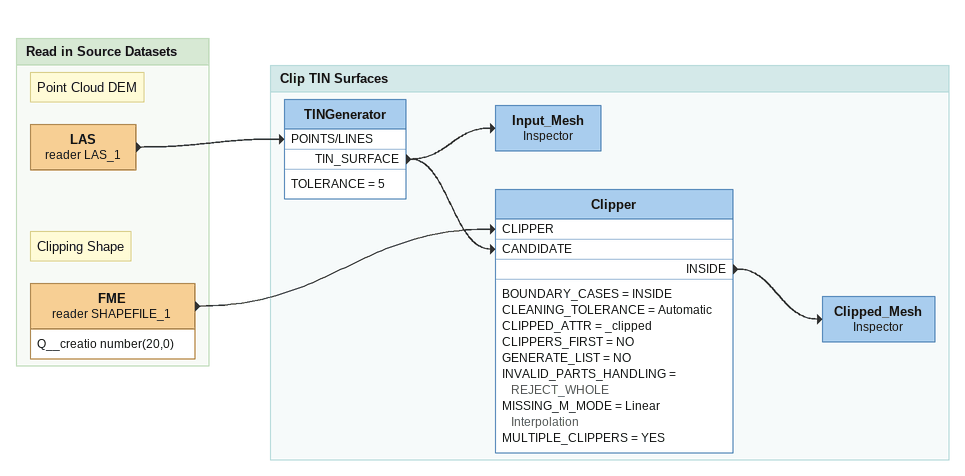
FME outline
Bookmark: Read in Source Datasets
Note: Point Cloud DEM
LAS (reader LAS_1)
    -> TINGenerator [POINTS/LINES]
Note: Clipping Shape
FME (reader SHAPEFILE_1)
    attributes: Q__creatio number(20,0)
    -> Clipper [CLIPPER]

Bookmark: Clip TIN Surfaces
TINGenerator
    TOLERANCE = 5
    TIN_SURFACE -> Input_Mesh
    TIN_SURFACE -> Clipper [CANDIDATE]
Input_Mesh: Inspector
Clipper
    BOUNDARY_CASES = INSIDE
    CLEANING_TOLERANCE = Automatic
    CLIPPED_ATTR = _clipped
    CLIPPERS_FIRST = NO
    GENERATE_LIST = NO
    INVALID_PARTS_HANDLING = REJECT_WHOLE
    MISSING_M_MODE = Linear Interpolation
    MULTIPLE_CLIPPERS = YES
    INSIDE -> Clipped_Mesh
Clipped_Mesh: Inspector
